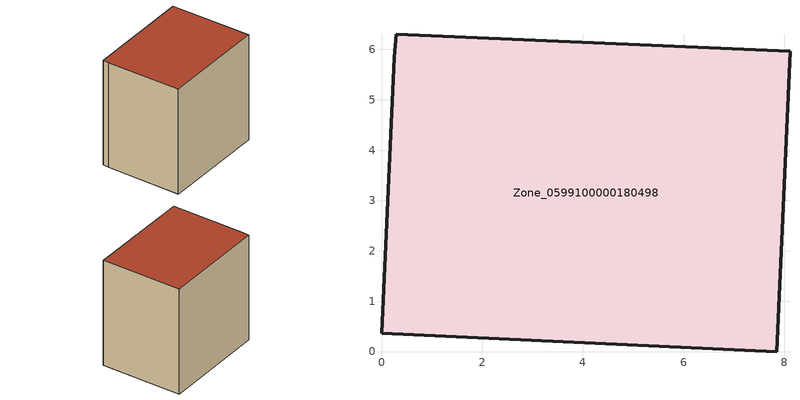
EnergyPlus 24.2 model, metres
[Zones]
Zone_0599100000180498
 floor ground (C_G): 7.85,0 0,0.36 0.25,5.84 0.29,6.3 8.11,5.96 z1.53
 wall outside (C_F): 7.85,0 8.11,5.96 0.29,6.3 0.25,5.84 0,0.36 7.85,0 z1.53:9.59
 roof outside (C_R): 0,0.36 7.85,0 8.11,5.96 0.29,6.3 0.25,5.84 z9.59
[BUILDING]
Pand.0599100000180498: North Axis=0; Terrain=City; Loads Convergence Tolerance Value=0.04; Temperature Convergence Tolerance Value=0.4; Solar Distribution=FullExterior; Maximum Number of Warmup Days=25; Minimum Number of Warmup Days=1
[Site:Location]
Rotterdam.The.Hague.AP_ZH_NLD Design_Conditions: Latitude=51.96; Longitude=4.45; Time Zone=1; Elevation=-4.5
[SITE:GROUNDTEMPERATURE:BUILDINGSURFACE]
18, 18, 18, 18, 18, 18, 18, 18, 18, 18, 18, 18
[MATERIAL] Thermal Absorptance=0.9; Solar Absorptance=0.7; Visible Absorptance=0.7
Name | Roughness | Thickness | Conductivity | Density | Specific Heat
G.TC.1946-1964 | MediumSmooth | 0.15 | 1 | 540 | 1210
F.TC.1946-1964 | Rough | 0.3 | 0.857143 | 1920 | 840
R.TC.1946-1964 | MediumRough | 0.2 | 0.235294 | 1500 | 1000
[CONSTRUCTION]
C_G: G.TC.1946-1964
C_F: F.TC.1946-1964
C_R: R.TC.1946-1964
[ZONE]
Zone_0599100000180498: Type=1; Multiplier=1; Ceiling Height=Autocalculate; Volume=Autocalculate; Floor Area=autocalculate; Part of Total Floor Area=Yes
[ZONEINFILTRATION:DESIGNFLOWRATE]
Infil_Zone_0599100000180498: Zone or ZoneList or Space or SpaceList=Zone_0599100000180498; Schedule=AlwaysOn; Design Flow Rate Calculation Method=Flow/Area; Flow Rate per Floor Area=0.003; Constant Term Coefficient=1; Temperature Term Coefficient=0; Velocity Term Coefficient=0; Velocity Squared Term Coefficient=0
[HVACTEMPLATE:ZONE:IDEALLOADSAIRSYSTEM]
Zone_0599100000180498: Maximum Heating Supply Air Temperature=50; Minimum Cooling Supply Air Temperature=13; Maximum Heating Supply Air Humidity Ratio=0.0156; Minimum Cooling Supply Air Humidity Ratio=0.0077; Heating Limit=NoLimit; Cooling Limit=NoLimit; Dehumidification Control Type=ConstantSensibleHeatRatio; Cooling Sensible Heat Ratio=0.7; Dehumidification Setpoint=60; Humidification Control Type=None; Humidification Setpoint=30; Outdoor Air Method=None; Outdoor Air Flow Rate per Person=0.00944; Outdoor Air Flow Rate per Zone Floor Area=0; Outdoor Air Flow Rate per Zone=0; Demand Controlled Ventilation Type=None; Outdoor Air Economizer Type=NoEconomizer; Heat Recovery Type=None; Sensible Heat Recovery Effectiveness=0.7; Latent Heat Recovery Effectiveness=0.65
[ZONECONTROL:THERMOSTAT]
ThermostatControl_Zone_0599100000180498: Zone or ZoneList=Zone_0599100000180498; Control Type Schedule=DualSetpointControlType; Control 1=Thermostat_Zone_0599100000180498; Temperature Difference Between Cutout And Setpoint=0
[THERMOSTATSETPOINT:DUALSETPOINT]
Thermostat_Zone_0599100000180498: Heating Setpoint Temperature Schedule=HeatingSetpoint_Zone_0599100000180498; Cooling Setpoint Temperature Schedule=CoolingSetpoint_Zone_0599100000180498
[SCHEDULE:COMPACT]
HeatingSetpoint_Zone_0599100000180498: Through: 12/31, For: AllDays, Until: 24:00, 21
CoolingSetpoint_Zone_0599100000180498: Through: 12/31, For: AllDays, Until: 24:00, 24
DualSetpointControlType: Through: 12/31, For: AllDays, Until: 24:00, 4
AlwaysOn: Through: 12/31, For: AllDays, Until: 24:00, 1
